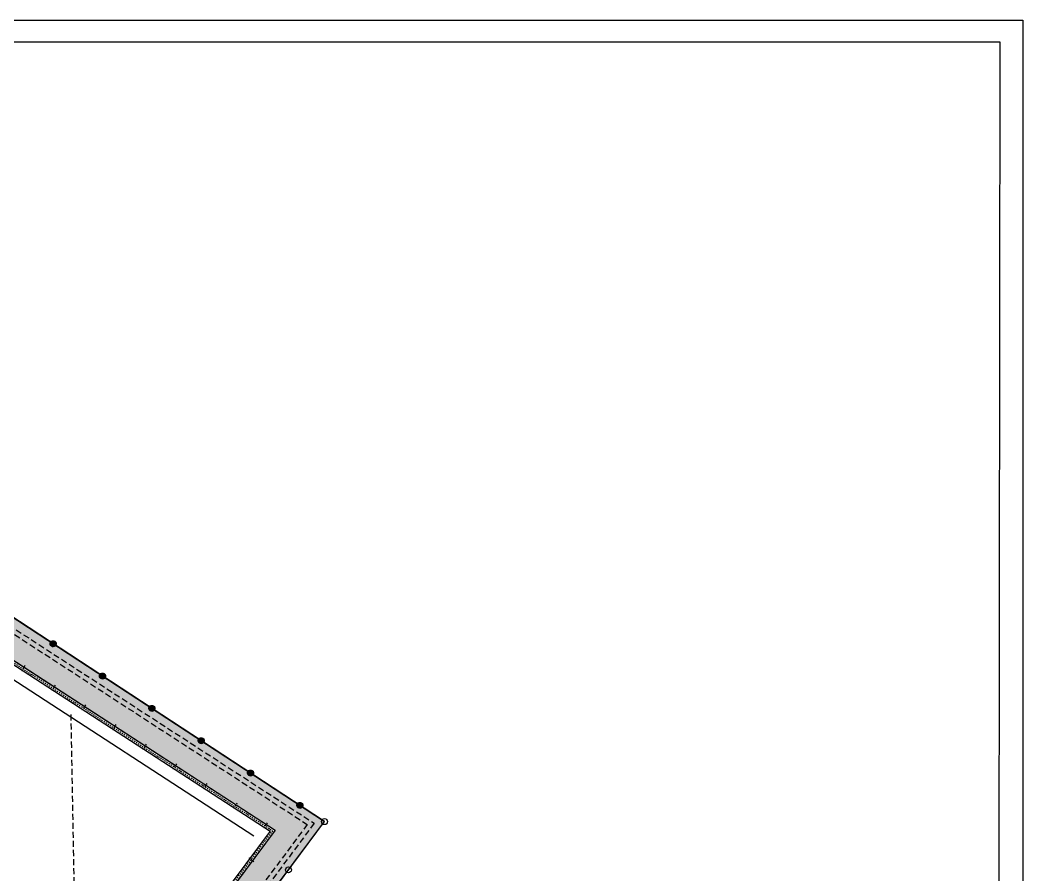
# Model space of a CAD drawing. Header units: millimetres. Extents: x 3476 to 38328, y 1439 to 26921.
# Drawn here: x 30000 to 38328, y 19821 to 26921 of the extents above; entities that cross this region are included whole.
import ezdxf

# ---------------------------------------------------------------- set-up
doc = ezdxf.new("R2010")
doc.units = ezdxf.units.MM
doc.header["$LTSCALE"] = 100
doc.header["$MEASUREMENT"] = 0
doc.linetypes.add('DASHDOT', pattern=[1, 0.5, -0.25, 0, -0.25])
doc.linetypes.add('DASHED', pattern=[0.75, 0.5, -0.25])
doc.layers.get('0').update_dxf_attribs({"linetype": 'CONTINUOUS'})
for name, color, linetype in [('--W-GELUIDSCHERM', 7, 'CONTINUOUS'), ('--W-GELUIDSCHERM-AS', 7, 'DASHDOT'), ('--W-GELUIDSSCHERM-KOLOM', 7, 'DASHDOT'), ('--W-GOOT', 4, 'CONTINUOUS'), ('--W-GROEN-Z', 1, 'CONTINUOUS'), ('--W-GROEN-ZA', 1, 'CONTINUOUS'), ('--W-HAAG-Z', 5, 'DASHED'), ('--W-MARKERING', 1, 'DASHED'), ('A-AFSLUITING', 9, 'CONTINUOUS')]:
    doc.layers.add(name, color=color, linetype=linetype)

# ---------------------------------------------------------------- blocks, each defined once
blk = doc.blocks.new('VOORBEELD_AFSL__DRAAD')
at = {"color": 0}
for p, q in [((0, 0), (5, 0)), ((2.257, 0), (2.75, 0)), ((2.278, 0.1), (2.725, 0.1)), ((2.362, 0.2), (2.647, 0.2)), ((2.278, -0.1), (2.725, -0.1)), ((2.362, -0.2), (2.647, -0.2))]:
    blk.add_line(p, q, dxfattribs=at)
blk.add_circle((2.5, 0), 0.25, dxfattribs=at)

msp = doc.modelspace()

# ---------------------------------------------------------------- hatches: boundary and pattern name
at = {"layer": '--W-GROEN-ZA'}
h = msp.add_hatch(dxfattribs=at)
h.set_pattern_fill('GRASS', color=256, scale=100, style=0)
h.set_pattern_definition([(90, (-82915.385, 48275.82), (-70.71068, 70.71068), [18.75, -122.67136]), (45, (-82915.39, 48275.82), (-70.71068, 70.71068), [18.75, -81.25]), (135, (-82915.39, 48275.82), (-70.71068, -70.71068), [18.75, -81.25])])
h.paths.add_polyline_path([(31032.97, 18260.32), (32528.81, 20264.22), (28847.09, 22676.94), (28847.09, 22315.34), (32119.22, 20191.96), (30633.92, 18202.17), (34410.97, 15389.18), (32485.23, 12809.33), (32488.86, 12772.75), (32819.38, 12805.62), (34808.5, 15470.37), (34388.54, 15780.18), (34240.99, 15871.13)])

# ---------------------------------------------------------------- linework, layer by layer
at = {"layer": '--W-GELUIDSCHERM'}
for p, q in [((23979.76, 25438.14), (32076.01, 20184.23)), ((23988.39, 25468.3), (32119.22, 20191.96)), ((32076.01, 20184.23), (30591.91, 18196.05)), ((32119.22, 20191.96), (30633.92, 18202.17))]:
    msp.add_line(p, q, dxfattribs=at)
at = {"layer": '--W-GELUIDSCHERM-AS', "ltscale": 0.2}
for p, q in [((23984.08, 25453.22), (32097.61, 20188.09)), ((32097.61, 20188.09), (30612.91, 18199.11))]:
    msp.add_line(p, q, dxfattribs=at)
at = {"layer": '--W-GELUIDSSCHERM-KOLOM', "ltscale": 0.2}
for p, q in [((30040.15, 21559.01), (30007.49, 21508.68)), ((30291.8, 21395.7), (30259.14, 21345.37)), ((30543.46, 21232.39), (30510.8, 21182.06)), ((30795.12, 21069.09), (30762.45, 21018.76)), ((31046.77, 20905.78), (31014.11, 20855.45)), ((31298.43, 20742.47), (31265.77, 20692.14)), ((31550.08, 20579.17), (31517.42, 20528.83)), ((31801.74, 20415.86), (31769.08, 20365.53)), ((32053.4, 20252.55), (32020.73, 20202.22)), ((31942.2, 19929.74), (31894.12, 19965.63))]:
    msp.add_line(p, q, dxfattribs=at)
at = {"layer": '--W-GOOT'}
msp.add_line((24174.35, 25186.69), (31941.1, 20146.61), dxfattribs=at)
at = {"layer": '--W-GROEN-Z'}
msp.add_lwpolyline([(32485.23, 12809.33), (32488.86, 12772.75), (32819.38, 12805.62), (34808.5, 15470.37), (34388.54, 15780.18), (34240.99, 15871.13), (31032.97, 18260.32), (32528.81, 20264.22), (27202.63, 23754.59), (26940.27, 23887.33), (24070.57, 25754.87), (17410.47, 25631.78), (17311.13, 25079.78), (17601.69, 25085.22), (17649.55, 25351.15), (23988.39, 25468.3), (32119.22, 20191.96), (30633.92, 18202.17), (34410.97, 15389.18)], close=True, dxfattribs=at)
at = {"layer": '--W-HAAG-Z'}
for p, q in [((24041.59, 25654.32), (32385.64, 20239.6)), ((24053.09, 25694.54), (32443.25, 20249.91)), ((32385.64, 20239.6), (30892.95, 18239.92)), ((32443.25, 20249.91), (30948.96, 18248.08))]:
    msp.add_line(p, q, dxfattribs=at)
at = {"layer": '--W-MARKERING'}
msp.add_line((30552.94, 14128.87), (30423.85, 21165.24), dxfattribs=at)
for p, q in [((3666.42, 26921.42), (38328.29, 26921.42)), ((38328.29, 26921.42), (38328.29, 1439.25)), ((3666.42, 26741), (38136.11, 26741)), ((38136.11, 26741), (38108.63, 1671.75))]:
    msp.add_line(p, q)
at = {"layer": 'A-AFSLUITING'}
msp.add_line((31032.97, 18260.32), (32528.81, 20264.22), dxfattribs=at)
for centre in [(32528.43, 20263.72), (32229.34, 19863.04)]:
    msp.add_circle(centre, 25, dxfattribs=at)

# ---------------------------------------------------------------- block references
at = {"layer": 'A-AFSLUITING', "xscale": 97.96418328769113, "yscale": 100, "zscale": 100, "rotation": 326.7670600943265, "row_count": 1, "column_count": 13, "row_spacing": 0, "column_spacing": 489.8209164401403}
msp.add_blockref('VOORBEELD_AFSL__DRAAD', (27202.63, 23754.59), dxfattribs=at)

doc.saveas('drawing.dxf')
